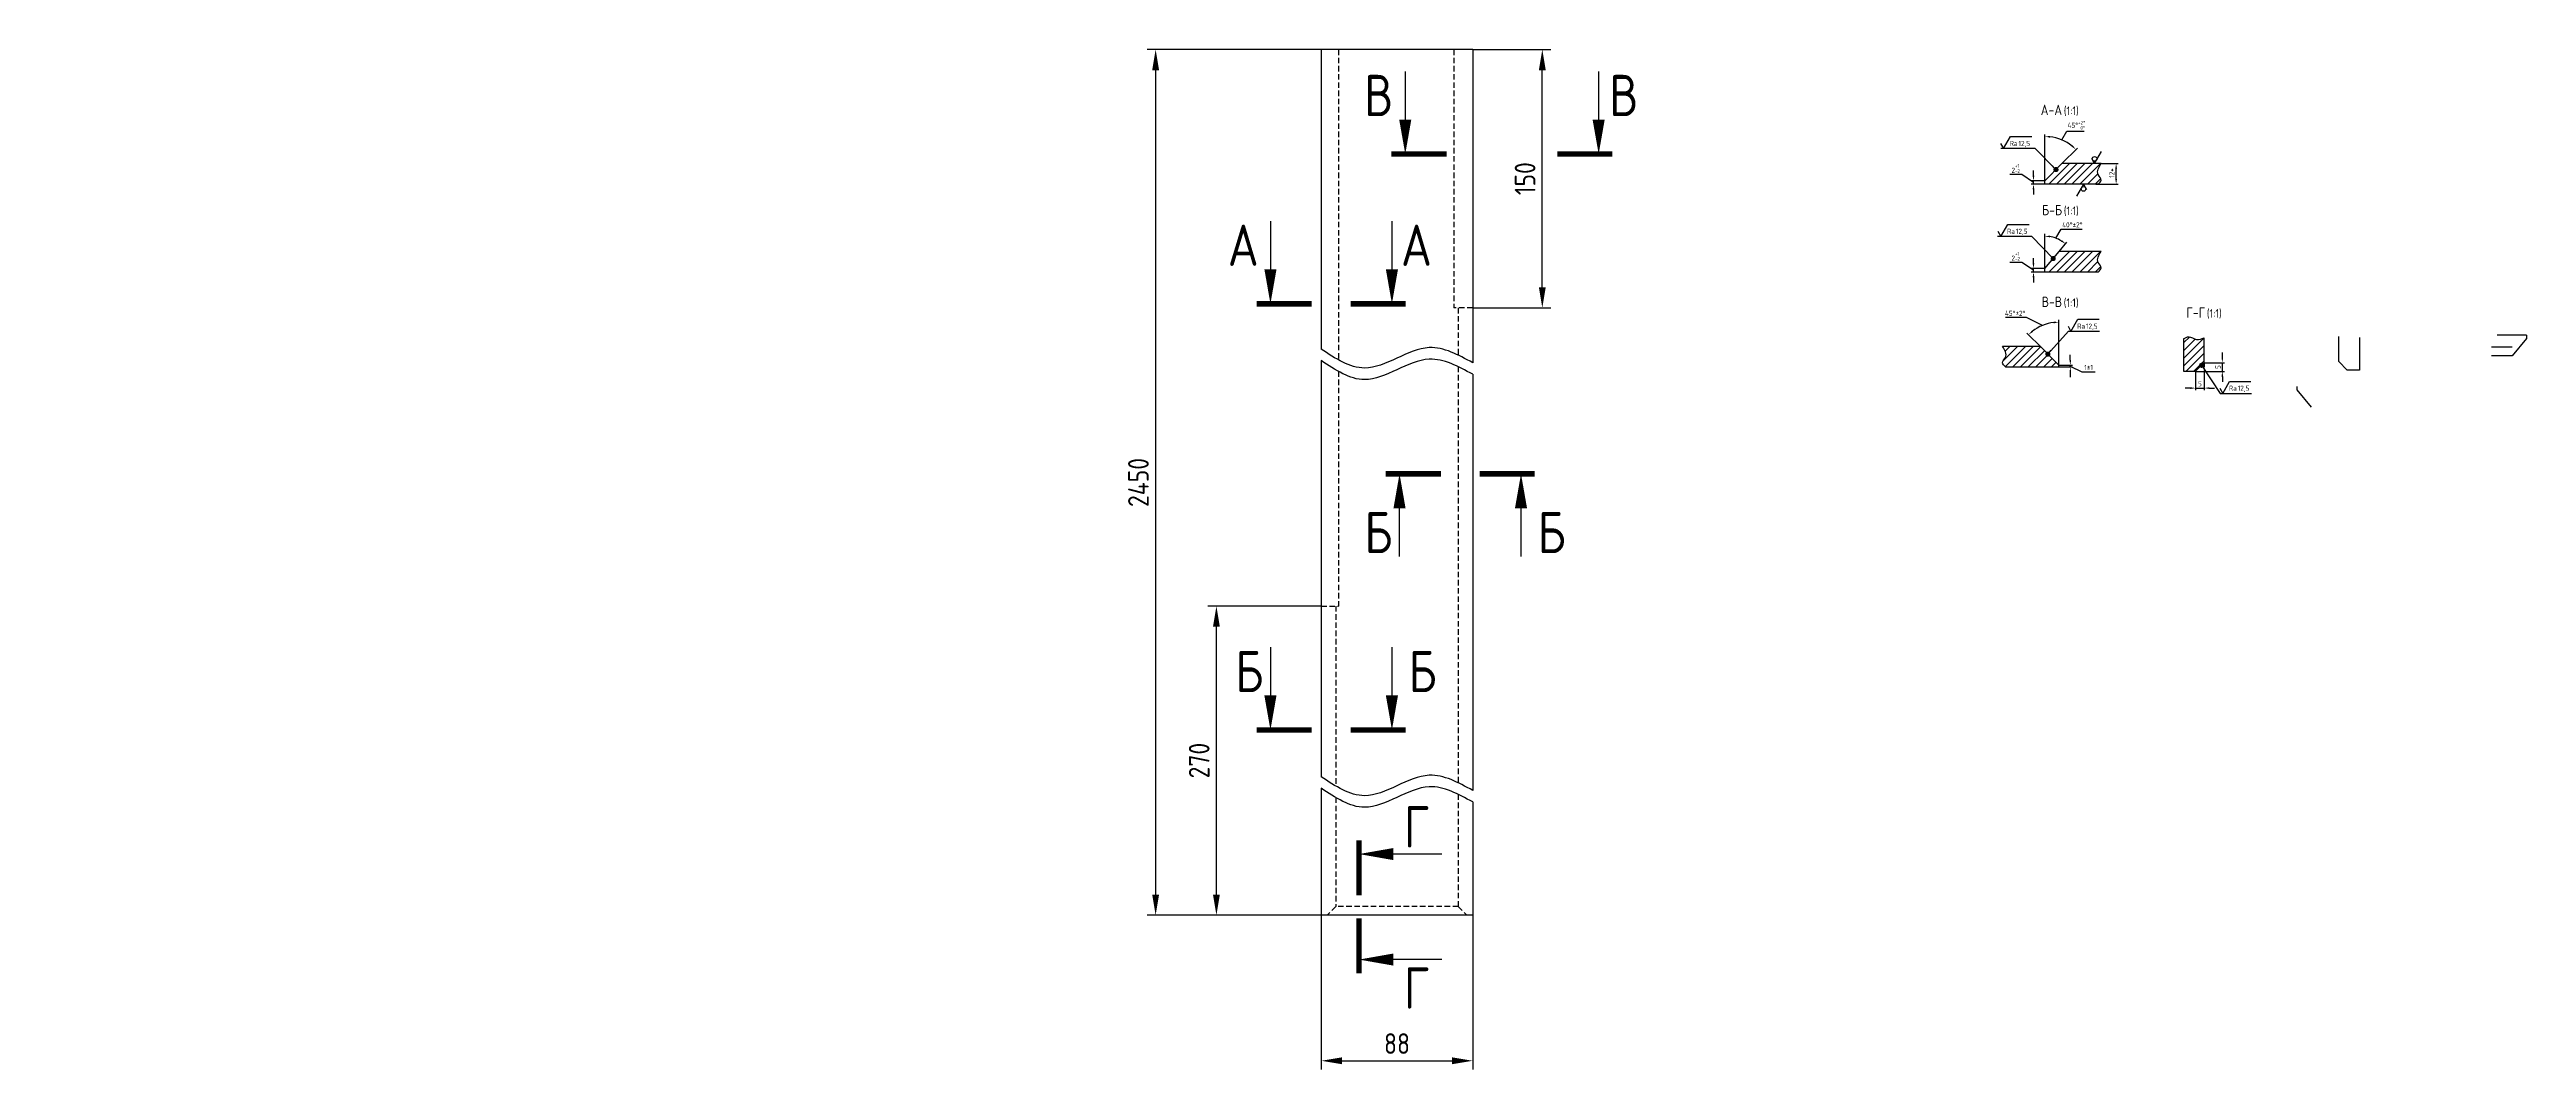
# Model space of a CAD drawing. Header units: millimetres. Extents: x 101 to 1539, y -182 to 411.
# The model-space entities are those that its viewports show. They can reach past a viewport. Long polylines and large blocks are cut down to what shows.
import ezdxf
from ezdxf.enums import TextEntityAlignment as Align

# ---------------------------------------------------------------- set-up
doc = ezdxf.new("R2010")
doc.units = ezdxf.units.MM
doc.header["$LTSCALE"] = 0.5
doc.linetypes.add('HIDDEN', pattern=[9.525, 6.35, -3.175])
for name, color, linetype in [('Bord', 1, 'Continuous'), ('Cont', 6, 'Continuous'), ('Dim', 7, 'Continuous'), ('Hatch', 2, 'Continuous'), ('Hide', 2, 'HIDDEN'), ('Text', 3, 'Continuous'), ('Textb', 6, 'Continuous')]:
    doc.layers.add(name, color=color, linetype=linetype)
doc.styles.add('Style1', font='romans.shx', dxfattribs={"width": 0.8})
doc.dimstyles.new('Anqular$2', dxfattribs={"dimtxt": 3, "dimasz": 3, "dimexe": 1.25, "dimexo": 0, "dimgap": 1, "dimtad": 2, "dimtoh": 1, "dimtxsty": 'Style1', "dimcen": 2.5, "dimclrt": 3, "dimadec": 0, "dimazin": 0, "dimtfac": 1, "dimtmove": 1, "dimatfit": 3, "dimfxl": 1, "dimarcsym": 0})
doc.dimstyles.new('Lin', dxfattribs={"dimtxt": 3, "dimasz": 3, "dimexe": 1.25, "dimexo": 0, "dimgap": 1, "dimtad": 1, "dimtoh": 1, "dimdec": 3, "dimtxsty": 'Style1', "dimcen": 2.5, "dimclrt": 3, "dimadec": 0, "dimazin": 0, "dimtfac": 1, "dimtdec": 3, "dimtmove": 0, "dimatfit": 3, "dimldrblk": 'DOT', "dimfxl": 1, "dimarcsym": 0})
doc.dimstyles.new('Lin$0', dxfattribs={"dimtxt": 3, "dimasz": 3, "dimexe": 1.25, "dimexo": 0, "dimgap": 1, "dimtad": 1, "dimtoh": 1, "dimtxsty": 'Style1', "dimcen": 2.5, "dimclrt": 3, "dimadec": 0, "dimazin": 0, "dimtfac": 1, "dimtmove": 0, "dimatfit": 3, "dimldrblk": 'NONE', "dimfxl": 1, "dimarcsym": 0})

# ---------------------------------------------------------------- blocks, each defined once
blk = doc.blocks.new('ZNAK02')
at = {"layer": 'Textb', "style": 'Style1', "width": 0.8}
blk.add_attdef('А-А', text='', height=6, dxfattribs=at).set_placement((13.9, -0.1), align=Align.RIGHT)
blk.add_attdef('SC(1)', (14.9, -0.1), '', height=5, dxfattribs=at)
blk = doc.blocks.new('*D12')
at = {"layer": 'Defpoints', "color": 0, "transparency": 16777216}
for p in [(1253.1, 334.4), (1259.6, 334.4, 0), (1259.6, 332.4)]:
    blk.add_point(p, dxfattribs=at)
at = {"layer": 'Dim', "color": 0, "lineweight": -2, "transparency": 16777216}
for p, q in [((1246.4, 338), (1239.3, 338)), ((1253.1, 333.4), (1246.4, 338)), ((1259.6, 334.4), (1251.8, 334.4)), ((1259.6, 332.4), (1251.8, 332.4)), ((1253.1, 337.4), (1253.1, 340.4)), ((1253.1, 332.4), (1253.1, 334.4)), ((1253.1, 332.4), (1253.1, 334.4)), ((1253.1, 329.4), (1253.1, 326.4))]:
    blk.add_line(p, q, dxfattribs=at)
at = {"layer": 'Dim', "color": 0, "transparency": 16777216}
for points in [[(1252.6, 337.4), (1253.6, 337.4), (1253.1, 334.4)], [(1252.6, 329.4), (1253.6, 329.4), (1253.1, 332.4)]]:
    blk.add_solid(points, dxfattribs=at)
at = {"layer": 'Dim', "color": 3, "transparency": 16777216, "insert": (1242.8, 341.5), "char_height": 3, "attachment_point": 5, "style": 'Style1'}
blk.add_mtext('2{}{\\H0.71x;\\C3;\\S+1^ -2;}', dxfattribs=at)
blk = doc.blocks.new('_Dot')
at = {"color": 0, "linetype": 'ByBlock', "lineweight": -2}
blk.add_line((-0.5, 0), (-1, 0), dxfattribs=at)
at = {"color": 0, "linetype": 'ByBlock', "const_width": 0.5}
blk.add_lwpolyline([(-0.25, 0, 1), (0.25, 0, 1)], format="xyb", close=True, dxfattribs=at)
blk = doc.blocks.new('*D13')
at = {"layer": 'Defpoints', "color": 0, "transparency": 16777216}
for p in [(1289.4, 332.4), (1292.4, 344.4), (1301.1, 344.4)]:
    blk.add_point(p, dxfattribs=at)
at = {"layer": 'Dim', "color": 0, "lineweight": -2, "transparency": 16777216}
for p, q in [((1289.4, 332.4), (1302.3, 332.4)), ((1292.4, 344.4), (1302.3, 344.4)), ((1301.1, 335.4), (1301.1, 341.4))]:
    blk.add_line(p, q, dxfattribs=at)
at = {"layer": 'Dim', "color": 0, "transparency": 16777216}
for points in [[(1300.6, 341.4), (1301.6, 341.4), (1301.1, 344.4)], [(1300.6, 335.4), (1301.6, 335.4), (1301.1, 332.4)]]:
    blk.add_solid(points, dxfattribs=at)
at = {"layer": 'Dim', "color": 3, "transparency": 16777216, "insert": (1298.6, 338.9), "char_height": 3, "attachment_point": 5, "rotation": 90, "style": 'Style1'}
blk.add_mtext('12*', dxfattribs=at)
blk = doc.blocks.new('_None')
blk = doc.blocks.new('*D14')
at = {"layer": 'Defpoints', "color": 0, "transparency": 16777216}
for p in [(1266.3, 359.2), (1259.6, 334.4), (1259.6, 334.4), (1259.6, 332.4), (1269.6, 344.4)]:
    blk.add_point(p, dxfattribs=at)
at = {"layer": 'Dim', "color": 0, "lineweight": -2, "transparency": 16777216}
for p, q in [((1259.6, 334.4), (1259.6, 361.3)), ((1269.5, 358.1), (1272.5, 363.2)), ((1272.5, 363.2), (1282.6, 363.2)), ((1269.6, 344.4), (1278.7, 353.4))]:
    blk.add_line(p, q, dxfattribs=at)
blk.add_arc((1259.6, 334.4), 25.7, 51.6957, 83.3043, dxfattribs=at)
at = {"layer": 'Dim', "color": 0, "transparency": 16777216}
for points in [[(1262.6, 359.4), (1262.7, 360.4), (1259.6, 360.1)], [(1275.9, 354.9), (1275.2, 354.2), (1277.8, 352.5)]]:
    blk.add_solid(points, dxfattribs=at)
at = {"layer": 'Dim', "color": 3, "transparency": 16777216, "insert": (1278, 366.6), "char_height": 3, "attachment_point": 5, "style": 'Style1'}
blk.add_mtext('\\A1;45°{\\H2.100000;\\S+2°^  0°;}', dxfattribs=at)
blk = doc.blocks.new('sherISO_01')
at = {"layer": 'Text'}
blk.add_line((4, 7), (16.4, 7), dxfattribs=at)
blk.add_lwpolyline([(-1.7, 3), (0, 0), (4, 7)], dxfattribs=at)
at = {"layer": 'Text', "style": 'Style1', "width": 0.8}
blk.add_text('Ra', height=3, dxfattribs=at).set_placement((3.6, 1.5))
blk.add_attdef('12,5', (8.7, 1.5), '', height=3, dxfattribs=at)
blk = doc.blocks.new('*D15')
at = {"layer": 'Defpoints', "color": 0, "transparency": 16777216}
for p in [(1253.1, 283.4), (1259.6, 283.4, 0), (1259.6, 281.4)]:
    blk.add_point(p, dxfattribs=at)
at = {"layer": 'Dim', "color": 0, "lineweight": -2, "transparency": 16777216}
for p, q in [((1253.1, 286.4), (1253.1, 289.4)), ((1246.4, 287), (1239.3, 287)), ((1253.1, 282.4), (1246.4, 287)), ((1259.6, 283.4), (1251.8, 283.4)), ((1259.6, 281.4), (1251.8, 281.4)), ((1253.1, 281.4), (1253.1, 283.4)), ((1253.1, 281.4), (1253.1, 283.4)), ((1253.1, 278.4), (1253.1, 275.4))]:
    blk.add_line(p, q, dxfattribs=at)
at = {"layer": 'Dim', "color": 0, "transparency": 16777216}
for points in [[(1252.6, 286.4), (1253.6, 286.4), (1253.1, 283.4)], [(1252.6, 278.4), (1253.6, 278.4), (1253.1, 281.4)]]:
    blk.add_solid(points, dxfattribs=at)
at = {"layer": 'Dim', "color": 3, "transparency": 16777216, "insert": (1242.8, 290.5), "char_height": 3, "attachment_point": 5, "style": 'Style1'}
blk.add_mtext('2{}{\\H0.71x;\\C3;\\S+1^ -2;}', dxfattribs=at)
blk = doc.blocks.new('*D16')
at = {"layer": 'Defpoints', "color": 0, "transparency": 16777216}
for p in [(1264, 301.7), (1268, 293.4), (1259.6, 283.4), (1259.6, 283.4), (1259.6, 281.4)]:
    blk.add_point(p, dxfattribs=at)
at = {"layer": 'Dim', "color": 0, "lineweight": -2, "transparency": 16777216}
for p, q in [((1259.6, 283.4), (1259.6, 303.5)), ((1266.1, 301.1), (1269.1, 306.3)), ((1269.1, 306.3), (1281.3, 306.3)), ((1268, 293.4), (1272.5, 298.8))]:
    blk.add_line(p, q, dxfattribs=at)
blk.add_arc((1259.6, 283.4), 18.8, 59.145, 80.855, dxfattribs=at)
at = {"layer": 'Dim', "color": 0, "transparency": 16777216}
for points in [[(1262.6, 301.5), (1262.7, 302.5), (1259.6, 302.2)], [(1269.6, 300), (1269, 299.1), (1271.7, 297.8)]]:
    blk.add_solid(points, dxfattribs=at)
at = {"layer": 'Dim', "color": 3, "transparency": 16777216, "insert": (1275.7, 308.8), "char_height": 3, "attachment_point": 5, "style": 'Style1'}
blk.add_mtext('40°%%p2%%d', dxfattribs=at)
blk = doc.blocks.new('sherISO_09')
at = {"layer": 'Text'}
for q in [(-1.7, 3), (4, 7)]:
    blk.add_line((0, 0), q, dxfattribs=at)
blk.add_circle((0, 2.7), 1.35, dxfattribs=at)
blk = doc.blocks.new('*D20')
at = {"layer": 'Defpoints', "color": 0, "transparency": 16777216}
for p in [(839.4, 410.6), (743.2, -92.1), (839.4, -92.1)]:
    blk.add_point(p, dxfattribs=at)
at = {"layer": 'Dim', "color": 0, "lineweight": -2, "transparency": 16777216}
for p, q in [((839.4, 410.6), (738.2, 410.6)), ((743.2, 398.6), (743.2, -80.1)), ((839.4, -92.1), (738.2, -92.1))]:
    blk.add_line(p, q, dxfattribs=at)
at = {"layer": 'Dim', "color": 0, "transparency": 16777216}
for points in [[(741.2, 398.6), (745.2, 398.6), (743.2, 410.6)], [(741.2, -80.1), (745.2, -80.1), (743.2, -92.1)]]:
    blk.add_solid(points, dxfattribs=at)
at = {"layer": 'Dim', "color": 3, "transparency": 16777216, "insert": (733.2, 159.2), "char_height": 12, "attachment_point": 5, "rotation": 90, "style": 'Style1'}
blk.add_mtext('2450', dxfattribs=at)
blk = doc.blocks.new('*D21')
at = {"layer": 'Defpoints', "color": 0, "transparency": 16777216}
for p in [(778.5, 87.4), (839.4, 87.4), (927.4, -92.1)]:
    blk.add_point(p, dxfattribs=at)
at = {"layer": 'Dim', "color": 0, "lineweight": -2, "transparency": 16777216}
for p, q in [((839.4, 87.4), (773.5, 87.4)), ((778.5, -80.1), (778.5, 75.4)), ((927.4, -92.1), (773.5, -92.1))]:
    blk.add_line(p, q, dxfattribs=at)
at = {"layer": 'Dim', "color": 0, "transparency": 16777216}
for points in [[(776.5, 75.4), (780.5, 75.4), (778.5, 87.4)], [(776.5, -80.1), (780.5, -80.1), (778.5, -92.1)]]:
    blk.add_solid(points, dxfattribs=at)
at = {"layer": 'Dim', "color": 3, "transparency": 16777216, "insert": (768.5, -2.3), "char_height": 12, "attachment_point": 5, "rotation": 90, "style": 'Style1'}
blk.add_mtext('270', dxfattribs=at)
blk = doc.blocks.new('razrez05')
at = {"layer": 'Text', "const_width": 0.8}
blk.add_lwpolyline([(-2, 0), (6, 0)], dxfattribs=at)
at = {"layer": 'Text'}
blk.add_lwpolyline([(0, 0, 0, 1.76, 0), (0, -5, 1.76, 1.76, 0)], format="xyseb", dxfattribs=at)
blk.add_lwpolyline([(0, -12), (0, -5)], dxfattribs=at)
at = {"layer": 'Textb', "style": 'Style1', "width": 0.8}
blk.add_attdef('А', text='', height=6, dxfattribs=at).set_placement((-1.7, -11.5, 39), align=Align.RIGHT)
blk = doc.blocks.new('*D22')
at = {"layer": 'Defpoints', "color": 0, "transparency": 16777216}
for p in [(839.4, -92.1), (927.4, -92.1), (927.4, -176.6)]:
    blk.add_point(p, dxfattribs=at)
at = {"layer": 'Dim', "color": 0, "lineweight": -2, "transparency": 16777216}
for p, q in [((839.4, -92.1), (839.4, -181.6)), ((927.4, -92.1), (927.4, -181.6)), ((851.4, -176.6), (915.4, -176.6))]:
    blk.add_line(p, q, dxfattribs=at)
at = {"layer": 'Dim', "color": 0, "transparency": 16777216}
for points in [[(851.4, -174.6), (851.4, -178.6), (839.4, -176.6)], [(915.4, -174.6), (915.4, -178.6), (927.4, -176.6)]]:
    blk.add_solid(points, dxfattribs=at)
at = {"layer": 'Dim', "color": 3, "transparency": 16777216, "insert": (883.4, -166.6), "char_height": 12, "attachment_point": 5, "style": 'Style1'}
blk.add_mtext('88', dxfattribs=at)
blk = doc.blocks.new('*D24')
at = {"layer": 'Defpoints', "color": 0, "transparency": 16777216}
for p in [(1267.9, 227.3), (1267.9, 226.3), (1274.5, 227.3)]:
    blk.add_point(p, dxfattribs=at)
at = {"layer": 'Dim', "color": 0, "lineweight": -2, "transparency": 16777216}
for p, q in [((1274.5, 230.3), (1274.5, 233.3)), ((1267.9, 227.3), (1275.7, 227.3)), ((1267.9, 226.3), (1275.7, 226.3)), ((1274.5, 226.3), (1274.5, 227.3)), ((1274.5, 226.3), (1274.5, 227.3)), ((1274.5, 226.8), (1281.1, 223.5)), ((1274.5, 223.3), (1274.5, 220.3)), ((1281.1, 223.5), (1289, 223.5))]:
    blk.add_line(p, q, dxfattribs=at)
at = {"layer": 'Dim', "color": 0, "transparency": 16777216}
for points in [[(1274, 230.3), (1275, 230.3), (1274.5, 227.3)], [(1274, 223.3), (1275, 223.3), (1274.5, 226.3)]]:
    blk.add_solid(points, dxfattribs=at)
at = {"layer": 'Dim', "color": 3, "transparency": 16777216, "insert": (1285.1, 226), "char_height": 3, "attachment_point": 5, "style": 'Style1'}
blk.add_mtext('1%%p1', dxfattribs=at)
blk = doc.blocks.new('*D25')
at = {"layer": 'Defpoints', "color": 0, "transparency": 16777216}
for p in [(1261.4, 251.5), (1257.9, 237.3), (1267.9, 227.3), (1267.9, 227.3), (1267.9, 225.3)]:
    blk.add_point(p, dxfattribs=at)
at = {"layer": 'Dim', "color": 0, "lineweight": -2, "transparency": 16777216}
for p, q in [((1249.1, 254.9), (1236.9, 254.9)), ((1258.3, 250.4), (1249.1, 254.9)), ((1257.9, 237.3), (1249.3, 245.9)), ((1267.9, 227.3), (1267.9, 253.6))]:
    blk.add_line(p, q, dxfattribs=at)
blk.add_arc((1267.9, 227.3), 25, 96.8732, 128.1268, dxfattribs=at)
at = {"layer": 'Dim', "color": 0, "transparency": 16777216}
for points in [[(1252.8, 246.6), (1252.1, 247.3), (1250.2, 245)], [(1264.9, 252.6), (1264.9, 251.6), (1267.9, 252.3)]]:
    blk.add_solid(points, dxfattribs=at)
at = {"layer": 'Dim', "color": 3, "transparency": 16777216, "insert": (1242.5, 257.4), "char_height": 3, "attachment_point": 5, "style": 'Style1'}
blk.add_mtext('45°%%p2%%d', dxfattribs=at)
blk = doc.blocks.new('*D26')
at = {"layer": 'Defpoints', "color": 0, "transparency": 16777216}
for p in [(927.4, 410.6), (967.8, 410.6), (927.4, 260.6)]:
    blk.add_point(p, dxfattribs=at)
at = {"layer": 'Dim', "color": 0, "lineweight": -2, "transparency": 16777216}
for p, q in [((927.4, 410.6), (972.8, 410.6)), ((967.8, 272.6), (967.8, 398.6)), ((927.4, 260.6), (972.8, 260.6))]:
    blk.add_line(p, q, dxfattribs=at)
at = {"layer": 'Dim', "color": 0, "transparency": 16777216}
for points in [[(965.8, 398.6), (969.8, 398.6), (967.8, 410.6)], [(965.8, 272.6), (969.8, 272.6), (967.8, 260.6)]]:
    blk.add_solid(points, dxfattribs=at)
at = {"layer": 'Dim', "color": 3, "transparency": 16777216, "insert": (957.8, 335.6), "char_height": 12, "attachment_point": 5, "rotation": 90, "style": 'Style1'}
blk.add_mtext('150', dxfattribs=at)
blk = doc.blocks.new('razrez03')
at = {"layer": 'Text'}
blk.add_lwpolyline([(0, 0, 0, 1.76, 0), (5, 0, 1.76, 1.76, 0)], format="xyseb", dxfattribs=at)
at = {"layer": 'Text', "const_width": 0.8}
blk.add_lwpolyline([(0, 2), (0, -6)], dxfattribs=at)
at = {"layer": 'Text'}
blk.add_lwpolyline([(12, 0), (5, 0)], dxfattribs=at)
at = {"layer": 'Textb', "style": 'Style1', "width": 0.8}
blk.add_attdef('A', (6.5, 2), '', height=6, dxfattribs=at)
blk = doc.blocks.new('*D28')
at = {"layer": 'Defpoints', "color": 0, "transparency": 16777216}
for p in [(1347.3, 223.7), (1352.3, 224.3), (1352.3, 214)]:
    blk.add_point(p, dxfattribs=at)
at = {"layer": 'Dim', "color": 0, "lineweight": -2, "transparency": 16777216}
for p, q in [((1347.3, 223.7), (1347.3, 212.8)), ((1352.3, 224.3), (1352.3, 212.8)), ((1344.3, 214), (1341.3, 214)), ((1347.3, 214), (1352.3, 214)), ((1355.3, 214), (1358.3, 214))]:
    blk.add_line(p, q, dxfattribs=at)
at = {"layer": 'Dim', "color": 0, "transparency": 16777216}
for points in [[(1344.3, 214.5), (1344.3, 213.5), (1347.3, 214)], [(1355.3, 214.5), (1355.3, 213.5), (1352.3, 214)]]:
    blk.add_solid(points, dxfattribs=at)
at = {"layer": 'Dim', "color": 3, "transparency": 16777216, "insert": (1349.8, 216.5), "char_height": 3, "attachment_point": 5, "style": 'Style1'}
blk.add_mtext('5', dxfattribs=at)
blk = doc.blocks.new('*D29')
at = {"layer": 'Defpoints', "color": 0, "transparency": 16777216}
for p in [(1347.3, 223.7), (1352.3, 228.7), (1362.8, 228.7)]:
    blk.add_point(p, dxfattribs=at)
at = {"layer": 'Dim', "color": 0, "lineweight": -2, "transparency": 16777216}
for p, q in [((1362.8, 231.7), (1362.8, 234.7)), ((1347.3, 223.7), (1364.1, 223.7)), ((1352.3, 228.7), (1364.1, 228.7)), ((1362.8, 223.7), (1362.8, 228.7)), ((1362.8, 220.7), (1362.8, 217.7))]:
    blk.add_line(p, q, dxfattribs=at)
at = {"layer": 'Dim', "color": 0, "transparency": 16777216}
for points in [[(1362.3, 231.7), (1363.3, 231.7), (1362.8, 228.7)], [(1362.3, 220.7), (1363.3, 220.7), (1362.8, 223.7)]]:
    blk.add_solid(points, dxfattribs=at)
at = {"layer": 'Dim', "color": 3, "transparency": 16777216, "insert": (1360.3, 226.2), "char_height": 3, "attachment_point": 5, "rotation": 90, "style": 'Style1'}
blk.add_mtext('5', dxfattribs=at)

msp = doc.modelspace()

# ---------------------------------------------------------------- hatches: boundary and pattern name
at = {"layer": 'Hatch'}
h = msp.add_hatch(dxfattribs=at)
h.set_pattern_fill('ANSI31', color=256, angle=-90, style=0)
h.set_pattern_definition([(45, (963.6154, -1003.206), (2.245064, -2.245064), [])])
edge = h.paths.add_edge_path()
edge.add_line((1269.6426, 344.3782), (1259.6426, 334.3782))
edge.add_line((1259.6426, 334.3782), (1259.6426, 332.3782))
edge.add_line((1259.6426, 332.3782), (1290.6932, 332.3782))
edge.add_spline(control_points=[(1290.6932, 332.3782), (1291.5415, 333.1683), (1293.4154, 334.9137), (1289.0339, 338.7956), (1291.0589, 342.1778), (1292.3763, 344.3782)], knot_values=[0, 0, 0, 0, 2.955897316, 6.529546812, 13.183312097, 13.183312097, 13.183312097, 13.183312097], degree=3, periodic=0)
edge.add_line((1292.3763, 344.3782), (1269.6426, 344.3782))
h = msp.add_hatch(dxfattribs=at)
h.set_pattern_fill('ANSI31', color=256, angle=-90, style=0)
h.set_pattern_definition([(45, (963.6154, -1054.1916), (2.245064, -2.245064), [])])
edge = h.paths.add_edge_path()
edge.add_line((1269.6426, 293.3925), (1259.6426, 283.3925))
edge.add_line((1259.6426, 283.3925), (1259.6426, 281.3925))
edge.add_line((1259.6426, 281.3925), (1290.6932, 281.3925))
edge.add_spline(control_points=[(1290.6932, 281.3925), (1291.5415, 282.1826), (1293.4154, 283.928), (1289.0339, 287.81), (1291.0589, 291.1921), (1292.3763, 293.3925)], knot_values=[0, 0, 0, 0, 2.955897316, 6.529546812, 13.183312097, 13.183312097, 13.183312097, 13.183312097], degree=3, periodic=0)
edge.add_line((1292.3763, 293.3925), (1269.6426, 293.3925))
h = msp.add_hatch(dxfattribs=at)
h.set_pattern_fill('ANSI31', color=256, style=0)
edge = h.paths.add_edge_path()
edge.add_line((1340.2786, 223.7449), (1347.2786, 223.7449))
edge.add_line((1347.2786, 223.7449), (1352.2786, 228.7449))
edge.add_line((1352.2786, 228.7449), (1352.2786, 243.2562))
edge.add_spline(control_points=[(1352.2786, 243.2562), (1350.7765, 242.5742), (1347.6983, 241.1766), (1343.7635, 244.769), (1341.2786, 243.2295), (1340.2786, 242.61)], knot_values=[0, 0, 0, 0, 4.598046557, 9.422435264, 12.671391932, 12.671391932, 12.671391932, 12.671391932], degree=3, periodic=0)
edge.add_line((1340.2786, 242.61), (1340.2786, 223.7449))
h = msp.add_hatch(dxfattribs=at)
h.set_pattern_fill('ANSI31', color=256, style=0)
edge = h.paths.add_edge_path()
edge.add_line((1256.8999, 238.2912), (1235.1661, 238.2912))
edge.add_spline(control_points=[(1235.1661, 238.2912), (1236.4835, 236.0908), (1238.5085, 232.7087), (1234.127, 228.8267), (1236.0009, 227.0813), (1236.8492, 226.2912)], knot_values=[0, 0, 0, 0, 6.653765286, 10.227414781, 13.183312097, 13.183312097, 13.183312097, 13.183312097], degree=3, periodic=0)
edge.add_line((1236.8492, 226.2912), (1267.8999, 226.2912))
edge.add_line((1267.8999, 226.2912), (1267.8999, 227.2912))
edge.add_line((1267.8999, 227.2912), (1256.8999, 238.2912))

# ---------------------------------------------------------------- linework, layer by layer
for p, q in [((1539.4506, 244.8223), (1522.5015, 244.8223)), ((1531.0596, 237.8223), (1519.1541, 237.8223)), ((1531.0596, 232.8223), (1519.1541, 232.8223)), ((1352.2786, 228.7449), (1352.2786, 226.1756))]:
    msp.add_line(p, q)
at = {"layer": 'Bord'}
for points, knots in [([(1290.6932, 332.3782), (1291.5415, 333.1683), (1293.4154, 334.9137), (1289.0339, 338.7956), (1291.0589, 342.1778), (1292.3763, 344.3782)], [0, 0, 0, 0, 2.955897316, 6.529546812, 13.183312097, 13.183312097, 13.183312097, 13.183312097]), ([(1290.6932, 281.3925), (1291.5415, 282.1826), (1293.4154, 283.928), (1289.0339, 287.81), (1291.0589, 291.1921), (1292.3763, 293.3925)], [0, 0, 0, 0, 2.955897316, 6.529546812, 13.183312097, 13.183312097, 13.183312097, 13.183312097]), ([(927.3815, 228.6962), (919.009, 233.2758), (898.2872, 244.6103), (867.9153, 217.7247), (847.6896, 231.13), (839.3815, 236.6364)], [0, 0, 0, 0, 26.723908569, 66.140629432, 93.618631486, 93.618631486, 93.618631486, 93.618631486]), ([(927.3815, 221.9892), (919.009, 226.5688), (898.2872, 237.9032), (867.9153, 211.0177), (847.6896, 224.423), (839.3815, 229.9294)], [0, 0, 0, 0, 26.723908569, 66.140629432, 93.618631486, 93.618631486, 93.618631486, 93.618631486]), ([(1236.8492, 226.2912), (1236.0009, 227.0813), (1234.127, 228.8267), (1238.5085, 232.7087), (1236.4835, 236.0908), (1235.1661, 238.2912)], [0, 0, 0, 0, 2.955897316, 6.529546812, 13.183312097, 13.183312097, 13.183312097, 13.183312097]), ([(1340.2786, 242.61), (1341.2786, 243.2295), (1343.7635, 244.769), (1347.6983, 241.1766), (1350.7765, 242.5742), (1352.2786, 243.2562)], [0, 0, 0, 0, 3.248956668, 8.073345375, 12.671391932, 12.671391932, 12.671391932, 12.671391932]), ([(927.3815, -19.6158), (919.009, -15.0362), (898.2872, -3.7017), (867.9153, -30.5873), (847.6896, -17.182), (839.3815, -11.6756)], [0, 0, 0, 0, 26.723908569, 66.140629432, 93.618631486, 93.618631486, 93.618631486, 93.618631486]), ([(927.3815, -26.3229), (919.009, -21.7432), (898.2872, -10.4088), (867.9153, -37.2943), (847.6896, -23.8891), (839.3815, -18.3826)], [0, 0, 0, 0, 26.723908569, 66.140629432, 93.618631486, 93.618631486, 93.618631486, 93.618631486])]:
    msp.add_open_spline(points, degree=3, knots=knots, dxfattribs=at)
at = {"layer": 'Cont'}
for p, q in [((927.3815, 410.5694), (839.3815, 410.5694)), ((839.3815, 410.5694), (839.3815, 236.6364)), ((927.3815, 410.5694), (927.3815, 228.6962)), ((1259.6426, 334.3782), (1269.6426, 344.3782)), ((1259.6426, 332.3782), (1259.6426, 334.3782)), ((1259.6426, 332.3782), (1259.6426, 334.3782)), ((1290.6932, 332.3782), (1259.6426, 332.3782)), ((1292.3763, 344.3782), (1269.6426, 344.3782)), ((1259.6426, 283.3925), (1268.0336, 293.3925)), ((1292.3763, 293.3925), (1268.0336, 293.3925)), ((1259.6426, 281.3925), (1259.6426, 283.3925)), ((1290.6932, 281.3925), (1259.6426, 281.3925)), ((1539.4506, 244.8223), (1539.4506, 242.8223)), ((1235.1661, 238.2912), (1256.8999, 238.2912)), ((1267.8999, 227.2912), (1256.8999, 238.2912)), ((1340.2786, 242.61), (1340.2786, 223.7449)), ((1352.2786, 228.7449), (1352.2786, 243.2562)), ((1430.3831, 229.4313), (1430.3831, 243.9426)), ((1442.3831, 243.2964), (1442.3831, 224.4313)), ((1539.4506, 242.8223), (1531.0596, 232.8223)), ((839.3815, 229.9294), (839.3815, -11.6756)), ((927.3815, 221.9892), (927.3815, -19.6158)), ((1236.8492, 226.2912), (1267.8999, 226.2912)), ((1267.8999, 226.2912), (1267.8999, 227.2912)), ((1267.8999, 226.2912), (1267.8999, 227.2912)), ((1340.2786, 223.7449), (1347.2786, 223.7449)), ((1352.2786, 228.7449), (1347.2786, 223.7449)), ((1430.3831, 229.4313), (1435.3831, 224.4313)), ((1442.3831, 224.4313), (1435.3831, 224.4313)), ((1405.9743, 214.9959), (1405.9743, 212.9959)), ((1405.9743, 212.9959), (1414.3653, 202.9959)), ((839.3815, -18.3826), (839.3815, -92.0804)), ((927.3815, -26.3229), (927.3815, -92.0804)), ((927.3815, -92.0804), (839.3815, -92.0804))]:
    msp.add_line(p, q, dxfattribs=at)
at = {"layer": 'Hide'}
for p, q in [((849.3815, 410.5694), (849.3815, 230.373)), ((916.3815, 410.5694), (916.3815, 260.5694)), ((927.3815, 260.5694), (916.3815, 260.5694)), ((918.9815, 260.5694), (918.9815, 233.1035)), ((849.3815, 223.6659), (849.3815, 87.4367)), ((918.9815, 226.3965), (918.9815, -15.2085)), ((839.3815, 87.4367), (849.3815, 87.4367)), ((847.7815, 87.4367), (847.7815, -17.0267)), ((847.7815, -23.7338), (847.7815, -87.0804)), ((918.9815, -21.9156), (918.9815, -87.0804)), ((847.7815, -87.0804), (842.7946, -92.0804)), ((918.9815, -87.0804), (847.7815, -87.0804)), ((918.9815, -87.0804), (923.9685, -92.0804))]:
    msp.add_line(p, q, dxfattribs=at)

# ---------------------------------------------------------------- block references
ref = msp.add_blockref('razrez05', (888.1948, 349.9042), dxfattribs=dict(xscale=-4, yscale=4, zscale=4, rotation=180))
ref.add_attrib('А', 'B', dxfattribs={"layer": 'Textb', "height": 24, "style": 'Style1', "width": 0.8}).set_placement((881.3948, 371.8995, 156), align=Align.RIGHT)
ref = msp.add_blockref('razrez05', (1000.5291, 349.9042), dxfattribs=dict(xscale=4, yscale=4, zscale=4, rotation=180))
ref.add_attrib('А', 'B', dxfattribs={"layer": 'Textb', "height": 24, "style": 'Style1', "width": 0.8}).set_placement((1023.7862, 371.8995, 156), align=Align.RIGHT)
msp.add_blockref('sherISO_09', (1288.6077, 344.3782))
at = {"rotation": 180}
msp.add_blockref('sherISO_09', (1282.1602, 332.3782), dxfattribs=at)
ref = msp.add_blockref('razrez05', (809.8831, 262.9693), dxfattribs=dict(xscale=-4, yscale=4, zscale=4, rotation=180))
ref.add_attrib('А', 'А', dxfattribs={"layer": 'Textb', "height": 24, "style": 'Style1', "width": 0.8}).set_placement((803.0831, 284.9646, 156), align=Align.RIGHT)
ref = msp.add_blockref('razrez05', (880.4504, 262.9693), dxfattribs=dict(xscale=4, yscale=4, zscale=4, rotation=180))
ref.add_attrib('А', 'А', dxfattribs={"layer": 'Textb', "height": 24, "style": 'Style1', "width": 0.8}).set_placement((903.7076, 284.9646, 156), align=Align.RIGHT)
ref = msp.add_blockref('razrez05', (884.862, 164.1867), dxfattribs=dict(xscale=4, yscale=4, zscale=4))
ref.add_attrib('А', 'Б', dxfattribs={"layer": 'Textb', "height": 24, "style": 'Style1', "width": 0.8}).set_placement((880.8048, 118.1914, 156), align=Align.RIGHT)
ref = msp.add_blockref('razrez05', (955.4293, 164.1867), dxfattribs=dict(xscale=-4, yscale=4, zscale=4))
ref.add_attrib('А', 'Б', dxfattribs={"layer": 'Textb', "height": 24, "style": 'Style1', "width": 0.8}).set_placement((981.4293, 118.1914, 156), align=Align.RIGHT)
ref = msp.add_blockref('razrez05', (809.8831, 15.5109), dxfattribs=dict(xscale=-4, yscale=4, zscale=4, rotation=180))
ref.add_attrib('А', 'Б', dxfattribs={"layer": 'Textb', "height": 24, "style": 'Style1', "width": 0.8}).set_placement((805.8259, 37.5061, 156), align=Align.RIGHT)
ref = msp.add_blockref('razrez05', (880.4504, 15.5109), dxfattribs=dict(xscale=4, yscale=4, zscale=4, rotation=180))
ref.add_attrib('А', 'Б', dxfattribs={"layer": 'Textb', "height": 24, "style": 'Style1', "width": 0.8}).set_placement((906.4504, 37.5061, 156), align=Align.RIGHT)
ref = msp.add_blockref('razrez03', (861.3512, -56.5643), dxfattribs=dict(xscale=4, yscale=4, zscale=4))
ref.add_attrib('A', 'Г', (887.3512, -52.7015), dxfattribs={"layer": 'Textb', "height": 24, "style": 'Style1', "width": 0.8})
ref = msp.add_blockref('razrez03', (861.3512, -117.8266), dxfattribs=dict(xscale=-4, yscale=4, zscale=4, rotation=180))
ref.add_attrib('A', 'Г', (887.3512, -146.2869), dxfattribs={"layer": 'Textb', "height": 24, "rotation": 360, "style": 'Style1', "width": 0.8})
at = {"layer": 'Dim'}
for p in [(1235.6629, 353.0268), (1234.1511, 302.0411), (1274.8757, 246.9398), (1363.0423, 210.9106)]:
    msp.add_blockref('sherISO_01', p, dxfattribs=at).add_auto_attribs({'12,5': '12,5'})
at = {"layer": 'Textb'}
for p, values in [((1255.8177, 372.6204, 0), {'А-А': 'А-А', 'SC(1)': '(1:1)'}), ((1255.8177, 314.5043, 0), {'А-А': 'Б-Б', 'SC(1)': '(1:1)'}), ((1255.7741, 261.1598, 0), {'А-А': 'В-В', 'SC(1)': '(1:1)'}), ((1338.8893, 254.9444, 0), {'А-А': 'Г-Г', 'SC(1)': '(1:1)'})]:
    msp.add_blockref('ZNAK02', p, dxfattribs=at).add_auto_attribs(values)

# ---------------------------------------------------------------- dimensions: what is measured, and where the dimension line sits
at = {"layer": 'Dim'}
for base, p1, p2, text, picture, middle in [((743.2383, -92.0804), (839.3815, 410.5694), (839.3815, -92.0804), '2450', '*D20', (733.2383, 159.2445)), ((778.519, 87.4367), (927.3815, -92.0804), (839.3815, 87.4367), '270', '*D21', (768.519, -2.3218))]:
    dim = msp.add_linear_dim(base=base, p1=p1, p2=p2, angle=90, text=text, dimstyle='Lin', override={"dimscale": 4, "dimpost": '<>'}, dxfattribs=at)
    dim.commit()
    dim.dimension.update_dxf_attribs({"geometry": picture, "text_midpoint": middle})
for base, p1, p2, angle, override, picture, middle in [((967.7741, 410.5694), (927.3815, 260.5694), (927.3815, 410.5694), 90, {"dimscale": 4, "dimdec": 3, "dimpost": '<>', "dimtdec": 3, "dimldrblk": 'Dot'}, '*D26', (957.7741, 335.5694)), ((1362.838, 228.7449), (1347.2786, 223.7449), (1352.2786, 228.7449), 90, {"dimtp": 1, "dimtm": 2}, '*D29', (1360.338, 226.2449)), ((927.3815, -176.6273), (839.3815, -92.0804), (927.3815, -92.0804), 180, {"dimscale": 4, "dimdec": 3, "dimpost": '<>', "dimtdec": 3, "dimldrblk": 'Dot'}, '*D22', (883.3815, -166.6273))]:
    dim = msp.add_linear_dim(base=base, p1=p1, p2=p2, angle=angle, dimstyle='Lin$0', override=override, dxfattribs=at)
    dim.commit()
    dim.dimension.update_dxf_attribs({"geometry": picture, "text_midpoint": middle})
dim = msp.add_angular_dim_2l(base=(1266.2906, 359.189), line1=((1259.6426, 332.3782), (1259.6426, 334.3782)), line2=((1259.6426, 334.3782), (1269.6426, 344.3782)), dimstyle='Anqular$2', override={"dimgap": 1, "dimtol": 1, "dimlim": 0, "dimtp": 2, "dimtm": 0, "dimtfac": 0.7, "dimtmove": 1, "dimtolj": 1}, dxfattribs=at)
dim.commit()
dim.dimension.update_dxf_attribs({"geometry": '*D14', "text_midpoint": (1278.0495, 366.6219), "dimtype": 162})
for base, p1, p2, text, dimstyle, override, picture, middle in [((1253.0641, 334.3782), (1259.6426, 332.3782), (1259.6426, 334.3782, 0), '<>{}{\\H0.71x;\\C3;\\S+1^ -2;}', 'Lin', {"dimtp": 1, "dimtm": 2, "dimtmove": 1}, '*D12', (1245.4007, 337.9722)), ((1301.0687, 344.3782), (1289.4404, 332.3782), (1292.3763, 344.3782), '<>*', 'Lin$0', {"dimtp": 1, "dimtm": 2}, '*D13', (1301.0687, 338.8548)), ((1253.0641, 283.3925), (1259.6426, 281.3925), (1259.6426, 283.3925, 0), '<>{}{\\H0.71x;\\C3;\\S+1^ -2;}', 'Lin', {"dimtp": 1, "dimtm": 2, "dimtmove": 1}, '*D15', (1245.4007, 286.9865)), ((1274.4783, 227.2912), (1267.8999, 226.2912), (1267.8999, 227.2912), '<>%%p1', 'Lin', {"dimtp": 1, "dimtm": 2, "dimtmove": 1}, '*D24', (1282.1418, 223.5342))]:
    dim = msp.add_linear_dim(base=base, p1=p1, p2=p2, angle=90, text=text, dimstyle=dimstyle, override=override, dxfattribs=at)
    dim.commit()
    dim.dimension.update_dxf_attribs({"geometry": picture, "text_midpoint": middle, "dimtype": 160})
dim = msp.add_angular_dim_2l(base=(1263.9818, 301.7011), line1=((1259.6426, 283.3925), (1268.0336, 293.3925)), line2=((1259.6426, 281.3925), (1259.6426, 283.3925)), text='<>%%p2%%d', dimstyle='Anqular$2', dxfattribs=at)
dim.commit()
dim.dimension.update_dxf_attribs({"geometry": '*D16', "text_midpoint": (1275.6779, 308.7697)})
dim = msp.add_angular_dim_2l(base=(1261.4234, 251.4617), line1=((1267.8999, 225.2912), (1267.8999, 227.2912)), line2=((1267.8999, 227.2912), (1257.8999, 237.2912)), text='<>%%p2%%d', dimstyle='Anqular$2', override={"dimtmove": 1}, dxfattribs=at)
dim.commit()
dim.dimension.update_dxf_attribs({"geometry": '*D25', "text_midpoint": (1242.4618, 257.3928), "dimtype": 162})
dim = msp.add_linear_dim(base=(1352.2786, 214.0266), p1=(1347.2786, 223.7449), p2=(1352.2786, 224.2909), dimstyle='Lin$0', override={"dimtp": 1, "dimtm": 2}, dxfattribs=at)
dim.commit()
dim.dimension.update_dxf_attribs({"geometry": '*D28', "text_midpoint": (1349.7786, 216.5266)})

# ---------------------------------------------------------------- leaders
for points in [[(1266.1759, 340.8754), (1254.0793, 353.0431), (1234.0793, 353.0431)], [(1264.5552, 289.201), (1252.1102, 302.0575), (1232.1102, 302.0575)], [(1261.4454, 233.7457), (1273.4631, 246.9562), (1291.5366, 246.9562)], [(1350.7648, 227.2311), (1361.6297, 210.9269), (1379.7032, 210.9269)]]:
    msp.add_leader(points, dimstyle='Lin', dxfattribs=at)

doc.saveas('drawing.dxf')
